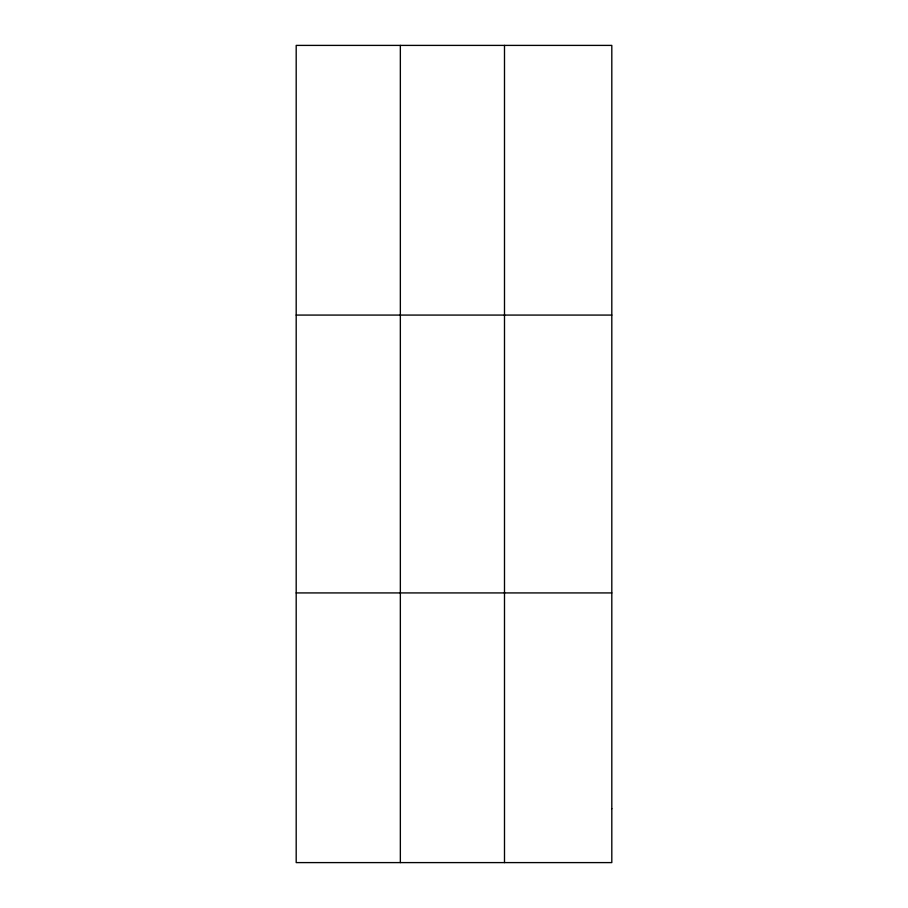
<?xml version="1.0" encoding="UTF-8"?>
<svg xmlns="http://www.w3.org/2000/svg" width="908" height="908" viewBox="0 0 908 908"><rect width="100%" height="100%" fill="white"/><g stroke="black" fill="none" stroke-linecap="round" stroke-linejoin="round"><path stroke-width="1.36" d="M400.349 45.4L400.349 862.6M504.496 45.4L504.496 862.6M296.19 315.076L611.81 315.076M296.19 592.924L611.81 592.924M611.81 808.665L611.81 862.6L296.19 862.6L296.19 45.4L611.81 45.4L611.81 808.665"/></g></svg>
